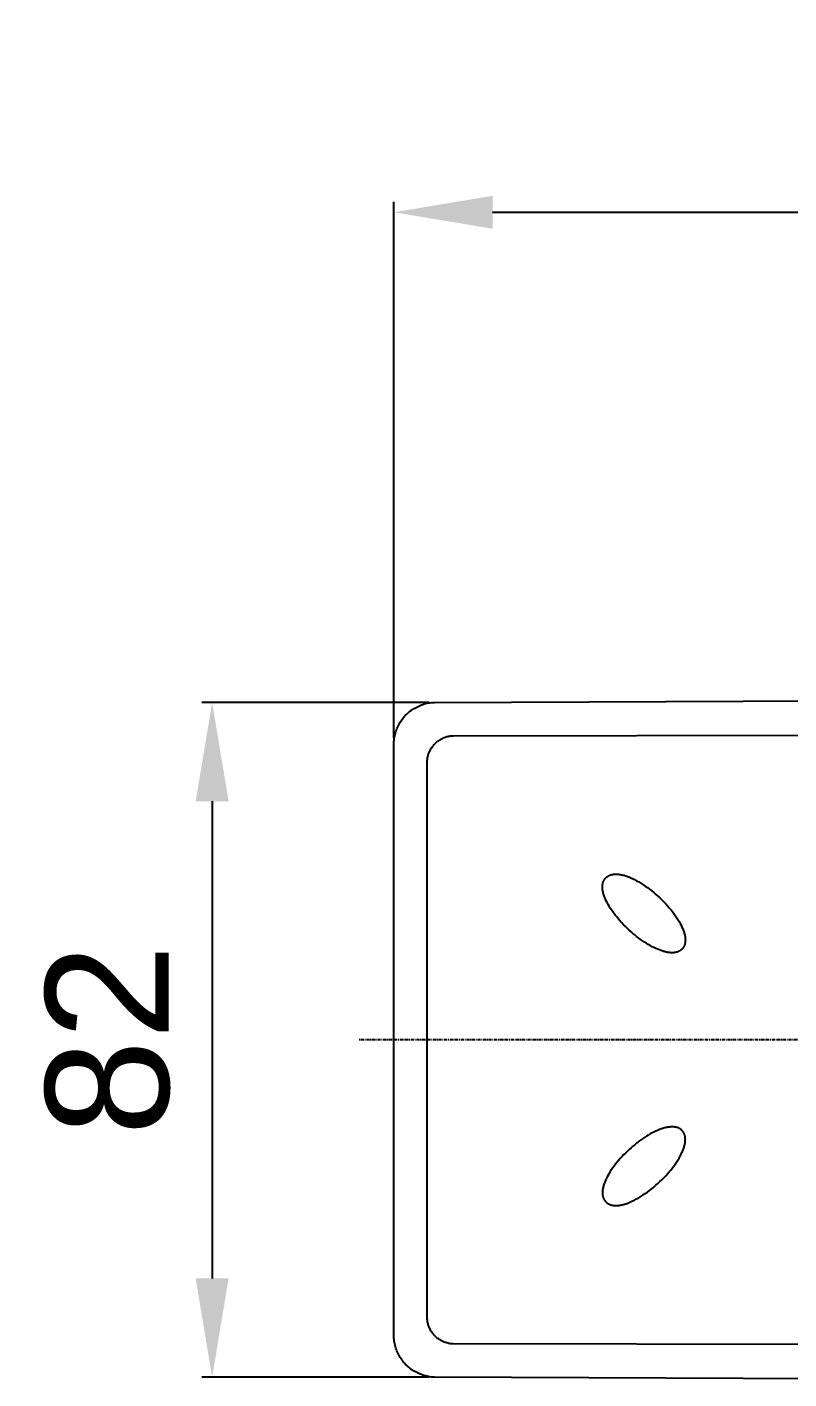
# Model space of a CAD drawing. Header units: millimetres. Extents: x 2164 to 3264, y 1200 to 2685.
# Drawn here: x 2825.8 to 2918.4, y 1607.1 to 1771.3 of the extents above; entities that cross this region are included whole.
import ezdxf

# ---------------------------------------------------------------- set-up
doc = ezdxf.new("R2010")
doc.units = ezdxf.units.MM
doc.linetypes.add('CENTER', pattern=[0.6, 0.375, -0.075, 0.075, -0.075])
for name, color, linetype in [('CEN2', 1, 'Continuous'), ('DIM2', 3, 'Continuous'), ('main', 7, 'Continuous')]:
    doc.layers.add(name, color=color, linetype=linetype)
doc.styles.get("Standard").update_dxf_attribs({"font": 'arial.ttf'})
doc.dimstyles.new('ISO-25', dxfattribs={"dimtxt": 2.5, "dimasz": 2.5, "dimexe": 1.25, "dimexo": 0.625, "dimtad": 1, "dimtxsty": 'Standard', "dimcen": 2.5, "dimadec": 0, "dimazin": 0, "dimtfac": 1, "dimtmove": 0, "dimatfit": 3, "dimfxl": 1, "dimarcsym": 0})

# ---------------------------------------------------------------- blocks, each defined once
blk = doc.blocks.new('*D50')
at = {"layer": 'Defpoints', "color": 0, "transparency": 16777216}
for p in [(3019.92, 1748.83), (3019.92, 1692.77), (2870.42, 1684.34)]:
    blk.add_point(p, dxfattribs=at)
at = {"layer": 'DIM2', "color": 0, "lineweight": -2, "transparency": 16777216}
for p, q in [((2870.42, 1684.96), (2870.42, 1750.08)), ((3019.92, 1693.4), (3019.92, 1750.08)), ((2882.42, 1748.83), (3007.92, 1748.83))]:
    blk.add_line(p, q, dxfattribs=at)
at = {"layer": 'DIM2', "color": 0, "transparency": 16777216}
for points in [[(2882.42, 1750.83), (2882.42, 1746.83), (2870.42, 1748.83)], [(3007.92, 1750.83), (3007.92, 1746.83), (3019.92, 1748.83)]]:
    blk.add_solid(points, dxfattribs=at)
at = {"layer": 'DIM2', "color": 0, "transparency": 16777216, "insert": (2945.17, 1761.49), "char_height": 15, "attachment_point": 5}
blk.add_mtext('149', dxfattribs=at)
blk = doc.blocks.new('*D52')
at = {"layer": 'Defpoints', "color": 0, "transparency": 16777216}
for p in [(2875.35, 1689.27), (2848.33, 1607.28), (2875.35, 1607.28)]:
    blk.add_point(p, dxfattribs=at)
at = {"layer": 'DIM2', "color": 0, "lineweight": -2, "transparency": 16777216}
for p, q in [((2874.72, 1689.27), (2847.08, 1689.27)), ((2848.33, 1677.27), (2848.33, 1619.28)), ((2874.72, 1607.28), (2847.08, 1607.28))]:
    blk.add_line(p, q, dxfattribs=at)
at = {"layer": 'DIM2', "color": 0, "transparency": 16777216}
for points in [[(2846.33, 1677.27), (2850.33, 1677.27), (2848.33, 1689.27)], [(2846.33, 1619.28), (2850.33, 1619.28), (2848.33, 1607.28)]]:
    blk.add_solid(points, dxfattribs=at)
at = {"layer": 'DIM2', "color": 0, "transparency": 16777216, "insert": (2835.67, 1648.27), "char_height": 15, "attachment_point": 5, "rotation": 90}
blk.add_mtext('82', dxfattribs=at)

msp = doc.modelspace()

# ---------------------------------------------------------------- linework, layer by layer
at = {"layer": 'CEN2', "linetype": 'CENTER'}
msp.add_line((2990.98, 1648.27), (2866.15, 1648.27), dxfattribs=at)
at = {"layer": 'main'}
for p, q in [((2872.97, 1688.59), (2873.13, 1688.67)), ((2873.13, 1688.67), (2873.29, 1688.75)), ((2873.29, 1688.75), (2873.45, 1688.83)), ((2873.45, 1688.83), (2873.61, 1688.9)), ((2873.61, 1688.9), (2873.78, 1688.96)), ((2873.78, 1688.96), (2873.95, 1689.02)), ((2873.95, 1689.02), (2874.12, 1689.08)), ((2874.12, 1689.08), (2874.29, 1689.12)), ((2874.29, 1689.12), (2874.46, 1689.16)), ((2874.46, 1689.16), (2874.64, 1689.2)), ((2874.64, 1689.2), (2874.81, 1689.23)), ((2874.81, 1689.23), (2874.99, 1689.25)), ((2874.99, 1689.25), (2875.17, 1689.26)), ((2875.17, 1689.26), (2875.35, 1689.27)), ((2875.35, 1689.27), (2926.42, 1689.48)), ((2871.29, 1687.02), (2871.39, 1687.16)), ((2871.39, 1687.16), (2871.5, 1687.3)), ((2871.5, 1687.3), (2871.61, 1687.44)), ((2871.61, 1687.44), (2871.73, 1687.58)), ((2871.73, 1687.58), (2871.85, 1687.71)), ((2871.85, 1687.71), (2871.98, 1687.83)), ((2871.98, 1687.83), (2872.11, 1687.96)), ((2872.11, 1687.96), (2872.24, 1688.07)), ((2872.24, 1688.07), (2872.38, 1688.19)), ((2872.38, 1688.19), (2872.52, 1688.29)), ((2872.52, 1688.29), (2872.67, 1688.4)), ((2872.67, 1688.4), (2872.82, 1688.49)), ((2872.82, 1688.49), (2872.97, 1688.59)), ((2870.53, 1685.22), (2870.57, 1685.39)), ((2870.57, 1685.39), (2870.62, 1685.57)), ((2870.62, 1685.57), (2870.67, 1685.74)), ((2870.67, 1685.74), (2870.73, 1685.91)), ((2870.73, 1685.91), (2870.79, 1686.07)), ((2870.79, 1686.07), (2870.86, 1686.24)), ((2870.86, 1686.24), (2870.94, 1686.4)), ((2870.94, 1686.4), (2871.02, 1686.56)), ((2871.02, 1686.56), (2871.1, 1686.71)), ((2871.1, 1686.71), (2871.2, 1686.87)), ((2871.2, 1686.87), (2871.29, 1687.02)), ((2870.42, 1684.34), (2870.43, 1684.52)), ((2870.42, 1612.21), (2870.42, 1684.34)), ((2870.43, 1684.52), (2870.45, 1684.69)), ((2870.45, 1684.69), (2870.47, 1684.87)), ((2870.47, 1684.87), (2870.5, 1685.05)), ((2870.5, 1685.05), (2870.53, 1685.22)), ((2874.99, 1683.71), (2875.05, 1683.81)), ((2875.05, 1683.81), (2875.12, 1683.9)), ((2875.12, 1683.9), (2875.19, 1683.99)), ((2875.19, 1683.99), (2875.26, 1684.08)), ((2875.26, 1684.08), (2875.33, 1684.16)), ((2875.33, 1684.16), (2875.41, 1684.24)), ((2875.41, 1684.24), (2875.49, 1684.32)), ((2875.49, 1684.32), (2875.58, 1684.4)), ((2875.58, 1684.4), (2875.66, 1684.48)), ((2875.66, 1684.48), (2875.75, 1684.55)), ((2875.75, 1684.55), (2875.84, 1684.61)), ((2875.84, 1684.61), (2875.94, 1684.68)), ((2875.94, 1684.68), (2876.03, 1684.74)), ((2876.03, 1684.74), (2876.13, 1684.8)), ((2876.13, 1684.8), (2876.23, 1684.85)), ((2876.23, 1684.85), (2876.33, 1684.9)), ((2876.33, 1684.9), (2876.43, 1684.95)), ((2876.43, 1684.95), (2876.54, 1685)), ((2876.54, 1685), (2876.64, 1685.04)), ((2876.64, 1685.04), (2876.75, 1685.07)), ((2876.75, 1685.07), (2876.86, 1685.11)), ((2876.86, 1685.11), (2876.97, 1685.14)), ((2876.97, 1685.14), (2877.08, 1685.16)), ((2877.08, 1685.16), (2877.19, 1685.18)), ((2877.19, 1685.18), (2877.31, 1685.2)), ((2877.31, 1685.2), (2877.42, 1685.22)), ((2877.42, 1685.22), (2877.53, 1685.23)), ((2877.53, 1685.23), (2877.64, 1685.23)), ((2877.64, 1685.23), (2926.42, 1685.29)), ((2874.46, 1614.44), (2874.47, 1682.11)), ((2874.47, 1682.22), (2874.49, 1682.34)), ((2874.47, 1682.11), (2874.47, 1682.22)), ((2874.49, 1682.34), (2874.5, 1682.45)), ((2874.5, 1682.45), (2874.52, 1682.56)), ((2874.52, 1682.56), (2874.55, 1682.67)), ((2874.55, 1682.67), (2874.57, 1682.78)), ((2874.57, 1682.78), (2874.61, 1682.89)), ((2874.61, 1682.89), (2874.64, 1683)), ((2874.64, 1683), (2874.68, 1683.11)), ((2874.68, 1683.11), (2874.72, 1683.21)), ((2874.72, 1683.21), (2874.77, 1683.31)), ((2874.77, 1683.31), (2874.82, 1683.42)), ((2874.82, 1683.42), (2874.87, 1683.52)), ((2874.87, 1683.52), (2874.93, 1683.62)), ((2874.93, 1683.62), (2874.99, 1683.71)), ((2895.83, 1667.31), (2895.84, 1667.34)), ((2895.84, 1667.34), (2895.85, 1667.38)), ((2895.85, 1667.38), (2895.86, 1667.41)), ((2895.86, 1667.41), (2895.87, 1667.45)), ((2895.87, 1667.45), (2895.88, 1667.48)), ((2895.88, 1667.48), (2895.9, 1667.51)), ((2895.9, 1667.51), (2895.91, 1667.55)), ((2895.91, 1667.55), (2895.93, 1667.58)), ((2895.93, 1667.58), (2895.94, 1667.62)), ((2895.94, 1667.62), (2895.96, 1667.65)), ((2895.96, 1667.65), (2895.98, 1667.68)), ((2895.98, 1667.68), (2895.99, 1667.71)), ((2895.99, 1667.71), (2896.01, 1667.74)), ((2896.01, 1667.74), (2896.03, 1667.77)), ((2896.03, 1667.77), (2896.05, 1667.8)), ((2896.05, 1667.8), (2896.07, 1667.83)), ((2896.07, 1667.83), (2896.1, 1667.86)), ((2896.1, 1667.86), (2896.12, 1667.89)), ((2896.12, 1667.89), (2896.14, 1667.92)), ((2896.14, 1667.92), (2896.17, 1667.95)), ((2896.17, 1667.95), (2896.2, 1667.97)), ((2896.2, 1667.97), (2896.22, 1668)), ((2896.22, 1668), (2896.25, 1668.02)), ((2896.25, 1668.02), (2896.28, 1668.05)), ((2896.28, 1668.05), (2896.3, 1668.07)), ((2896.3, 1668.07), (2896.33, 1668.09)), ((2896.33, 1668.09), (2896.36, 1668.11)), ((2896.36, 1668.11), (2896.39, 1668.13)), ((2896.39, 1668.13), (2896.42, 1668.15)), ((2896.42, 1668.15), (2896.45, 1668.17)), ((2896.45, 1668.17), (2896.48, 1668.19)), ((2896.48, 1668.19), (2896.51, 1668.21)), ((2896.51, 1668.21), (2896.54, 1668.22)), ((2896.54, 1668.22), (2896.58, 1668.24)), ((2896.58, 1668.24), (2896.62, 1668.26)), ((2896.62, 1668.26), (2896.65, 1668.27)), ((2896.65, 1668.27), (2896.69, 1668.29)), ((2896.69, 1668.29), (2896.73, 1668.3)), ((2896.73, 1668.3), (2896.77, 1668.32)), ((2896.77, 1668.32), (2896.81, 1668.33)), ((2896.81, 1668.33), (2896.84, 1668.34)), ((2896.84, 1668.34), (2896.88, 1668.35)), ((2896.88, 1668.35), (2896.92, 1668.36)), ((2896.92, 1668.36), (2896.96, 1668.37)), ((2896.96, 1668.37), (2897, 1668.37)), ((2897, 1668.37), (2897.04, 1668.38)), ((2897.04, 1668.38), (2897.08, 1668.39)), ((2897.08, 1668.39), (2897.11, 1668.39)), ((2897.11, 1668.39), (2897.16, 1668.4)), ((2897.16, 1668.4), (2897.21, 1668.4)), ((2897.21, 1668.4), (2897.25, 1668.4)), ((2897.25, 1668.4), (2897.3, 1668.41)), ((2897.3, 1668.41), (2897.34, 1668.41)), ((2897.34, 1668.41), (2897.39, 1668.41)), ((2897.39, 1668.41), (2897.48, 1668.41)), ((2897.48, 1668.41), (2897.57, 1668.4)), ((2897.57, 1668.4), (2897.66, 1668.4)), ((2897.66, 1668.4), (2897.75, 1668.39)), ((2897.75, 1668.39), (2897.84, 1668.38)), ((2897.84, 1668.38), (2897.96, 1668.36)), ((2897.96, 1668.36), (2898.07, 1668.34)), ((2898.07, 1668.34), (2898.18, 1668.31)), ((2898.18, 1668.31), (2898.29, 1668.29)), ((2898.29, 1668.29), (2898.4, 1668.26)), ((2898.4, 1668.26), (2898.51, 1668.23)), ((2898.51, 1668.23), (2898.62, 1668.19)), ((2898.62, 1668.19), (2898.73, 1668.16)), ((2898.73, 1668.16), (2898.85, 1668.11)), ((2898.85, 1668.11), (2898.97, 1668.07)), ((2898.97, 1668.07), (2899.09, 1668.02)), ((2899.09, 1668.02), (2899.2, 1667.97)), ((2899.2, 1667.97), (2899.44, 1667.86)), ((2899.44, 1667.86), (2899.67, 1667.75)), ((2899.67, 1667.75), (2899.93, 1667.61)), ((2899.93, 1667.61), (2900.19, 1667.46)), ((2900.19, 1667.46), (2900.45, 1667.31)), ((2895.78, 1666.96), (2895.79, 1667)), ((2895.78, 1666.92), (2895.78, 1666.96)), ((2895.78, 1666.85), (2895.78, 1666.92)), ((2895.78, 1666.77), (2895.78, 1666.85)), ((2895.79, 1666.69), (2895.78, 1666.77)), ((2895.79, 1667.08), (2895.8, 1667.12)), ((2895.79, 1667.04), (2895.79, 1667.08)), ((2895.79, 1667), (2895.79, 1667.04)), ((2895.79, 1666.6), (2895.79, 1666.69)), ((2895.8, 1666.51), (2895.79, 1666.6)), ((2895.8, 1667.15), (2895.81, 1667.19)), ((2895.8, 1667.12), (2895.8, 1667.15)), ((2895.82, 1666.42), (2895.8, 1666.51)), ((2895.81, 1667.19), (2895.82, 1667.23)), ((2895.82, 1667.27), (2895.83, 1667.31)), ((2895.82, 1667.23), (2895.82, 1667.27)), ((2895.83, 1666.33), (2895.82, 1666.42)), ((2895.85, 1666.24), (2895.83, 1666.33)), ((2895.87, 1666.15), (2895.85, 1666.24)), ((2895.9, 1666.06), (2895.87, 1666.15)), ((2895.92, 1665.97), (2895.9, 1666.06)), ((2895.95, 1665.87), (2895.92, 1665.97)), ((2895.99, 1665.77), (2895.95, 1665.87)), ((2896.02, 1665.66), (2895.99, 1665.77)), ((2900.45, 1667.31), (2900.7, 1667.15)), ((2900.7, 1667.15), (2900.97, 1666.96)), ((2900.97, 1666.96), (2901.24, 1666.77)), ((2901.24, 1666.77), (2901.51, 1666.58)), ((2901.51, 1666.58), (2901.77, 1666.37)), ((2901.77, 1666.37), (2902.02, 1666.17)), ((2902.02, 1666.17), (2902.27, 1665.95)), ((2902.27, 1665.95), (2902.52, 1665.73)), ((2902.52, 1665.73), (2902.76, 1665.51)), ((2896.06, 1665.56), (2896.02, 1665.66)), ((2896.1, 1665.46), (2896.06, 1665.56)), ((2896.15, 1665.36), (2896.1, 1665.46)), ((2896.24, 1665.17), (2896.15, 1665.36)), ((2896.35, 1664.94), (2896.24, 1665.17)), ((2896.47, 1664.72), (2896.35, 1664.94)), ((2896.6, 1664.5), (2896.47, 1664.72)), ((2896.73, 1664.28), (2896.6, 1664.5)), ((2896.88, 1664.05), (2896.73, 1664.28)), ((2897.04, 1663.83), (2896.88, 1664.05)), ((2902.76, 1665.51), (2903, 1665.28)), ((2903, 1665.28), (2903.23, 1665.05)), ((2903.23, 1665.05), (2903.46, 1664.81)), ((2903.46, 1664.81), (2903.68, 1664.57)), ((2903.68, 1664.57), (2903.88, 1664.33)), ((2903.88, 1664.33), (2904.08, 1664.1)), ((2904.08, 1664.1), (2904.27, 1663.85)), ((2897.2, 1663.6), (2897.04, 1663.83)), ((2897.37, 1663.39), (2897.2, 1663.6)), ((2897.55, 1663.16), (2897.37, 1663.39)), ((2897.74, 1662.93), (2897.55, 1663.16)), ((2897.93, 1662.71), (2897.74, 1662.93)), ((2898.13, 1662.49), (2897.93, 1662.71)), ((2898.35, 1662.26), (2898.13, 1662.49)), ((2904.27, 1663.85), (2904.46, 1663.61)), ((2904.46, 1663.61), (2904.63, 1663.37)), ((2904.63, 1663.37), (2904.79, 1663.13)), ((2904.79, 1663.13), (2904.95, 1662.89)), ((2904.95, 1662.89), (2905.1, 1662.64)), ((2905.1, 1662.64), (2905.22, 1662.42)), ((2905.22, 1662.42), (2905.34, 1662.19)), ((2898.57, 1662.03), (2898.35, 1662.26)), ((2898.8, 1661.81), (2898.57, 1662.03)), ((2899.04, 1661.59), (2898.8, 1661.81)), ((2899.25, 1661.4), (2899.04, 1661.59)), ((2899.47, 1661.2), (2899.25, 1661.4)), ((2899.7, 1661.02), (2899.47, 1661.2)), ((2899.93, 1660.83), (2899.7, 1661.02)), ((2900.16, 1660.65), (2899.93, 1660.83)), ((2905.34, 1662.19), (2905.39, 1662.08)), ((2905.39, 1662.08), (2905.44, 1661.97)), ((2905.44, 1661.97), (2905.49, 1661.85)), ((2905.49, 1661.85), (2905.54, 1661.74)), ((2905.54, 1661.74), (2905.58, 1661.64)), ((2905.58, 1661.64), (2905.62, 1661.53)), ((2905.62, 1661.53), (2905.66, 1661.43)), ((2905.66, 1661.43), (2905.69, 1661.33)), ((2905.69, 1661.33), (2905.72, 1661.23)), ((2905.72, 1661.23), (2905.75, 1661.12)), ((2905.75, 1661.12), (2905.77, 1661.02)), ((2905.77, 1661.02), (2905.79, 1660.91)), ((2905.79, 1660.91), (2905.81, 1660.82)), ((2905.81, 1660.82), (2905.82, 1660.73)), ((2900.4, 1660.48), (2900.16, 1660.65)), ((2900.64, 1660.31), (2900.4, 1660.48)), ((2900.88, 1660.15), (2900.64, 1660.31)), ((2901.11, 1660), (2900.88, 1660.15)), ((2901.34, 1659.86), (2901.11, 1660)), ((2901.58, 1659.72), (2901.34, 1659.86)), ((2901.82, 1659.59), (2901.58, 1659.72)), ((2902.03, 1659.48), (2901.82, 1659.59)), ((2902.25, 1659.38), (2902.03, 1659.48)), ((2902.47, 1659.28), (2902.25, 1659.38)), ((2902.7, 1659.19), (2902.47, 1659.28)), ((2902.9, 1659.11), (2902.7, 1659.19)), ((2903, 1659.08), (2902.9, 1659.11)), ((2905.23, 1659.11), (2905.2, 1659.1)), ((2905.26, 1659.13), (2905.23, 1659.11)), ((2905.28, 1659.15), (2905.26, 1659.13)), ((2905.31, 1659.17), (2905.28, 1659.15)), ((2905.34, 1659.19), (2905.31, 1659.17)), ((2905.37, 1659.22), (2905.34, 1659.19)), ((2905.39, 1659.24), (2905.37, 1659.22)), ((2905.42, 1659.26), (2905.39, 1659.24)), ((2905.44, 1659.29), (2905.42, 1659.26)), ((2905.47, 1659.32), (2905.44, 1659.29)), ((2905.49, 1659.34), (2905.47, 1659.32)), ((2905.52, 1659.37), (2905.49, 1659.34)), ((2905.54, 1659.4), (2905.52, 1659.37)), ((2905.56, 1659.43), (2905.54, 1659.4)), ((2905.58, 1659.46), (2905.56, 1659.43)), ((2905.6, 1659.49), (2905.58, 1659.46)), ((2905.62, 1659.52), (2905.6, 1659.49)), ((2905.64, 1659.55), (2905.62, 1659.52)), ((2905.66, 1659.58), (2905.64, 1659.55)), ((2905.68, 1659.61), (2905.66, 1659.58)), ((2905.69, 1659.64), (2905.68, 1659.61)), ((2905.71, 1659.68), (2905.69, 1659.64)), ((2905.72, 1659.71), (2905.71, 1659.68)), ((2905.73, 1659.74), (2905.72, 1659.71)), ((2905.75, 1659.78), (2905.73, 1659.74)), ((2905.76, 1659.81), (2905.75, 1659.78)), ((2905.77, 1659.85), (2905.76, 1659.81)), ((2905.78, 1659.88), (2905.77, 1659.85)), ((2905.79, 1659.92), (2905.78, 1659.88)), ((2905.8, 1659.96), (2905.79, 1659.92)), ((2905.81, 1660), (2905.8, 1659.96)), ((2905.82, 1660.04), (2905.81, 1660)), ((2905.82, 1660.73), (2905.83, 1660.65)), ((2905.83, 1660.12), (2905.82, 1660.08)), ((2905.82, 1660.08), (2905.82, 1660.04)), ((2905.83, 1660.65), (2905.84, 1660.56)), ((2905.84, 1660.2), (2905.83, 1660.16)), ((2905.83, 1660.16), (2905.83, 1660.12)), ((2905.84, 1660.56), (2905.84, 1660.51)), ((2905.84, 1660.51), (2905.84, 1660.47)), ((2905.84, 1660.47), (2905.85, 1660.42)), ((2905.85, 1660.38), (2905.84, 1660.34)), ((2905.84, 1660.34), (2905.84, 1660.29)), ((2905.84, 1660.29), (2905.84, 1660.25)), ((2905.84, 1660.25), (2905.84, 1660.2)), ((2905.85, 1660.42), (2905.85, 1660.38)), ((2903.1, 1659.05), (2903, 1659.08)), ((2903.2, 1659.02), (2903.1, 1659.05)), ((2903.3, 1658.99), (2903.2, 1659.02)), ((2903.41, 1658.96), (2903.3, 1658.99)), ((2903.51, 1658.94), (2903.41, 1658.96)), ((2903.6, 1658.92), (2903.51, 1658.94)), ((2903.69, 1658.9), (2903.6, 1658.92)), ((2903.78, 1658.89), (2903.69, 1658.9)), ((2903.86, 1658.88), (2903.78, 1658.89)), ((2903.95, 1658.87), (2903.86, 1658.88)), ((2904.04, 1658.86), (2903.95, 1658.87)), ((2904.13, 1658.86), (2904.04, 1658.86)), ((2904.22, 1658.85), (2904.13, 1658.86)), ((2904.3, 1658.85), (2904.22, 1658.85)), ((2904.37, 1658.86), (2904.3, 1658.85)), ((2904.45, 1658.86), (2904.37, 1658.86)), ((2904.53, 1658.87), (2904.45, 1658.86)), ((2904.56, 1658.88), (2904.53, 1658.87)), ((2904.6, 1658.88), (2904.56, 1658.88)), ((2904.64, 1658.89), (2904.6, 1658.88)), ((2904.68, 1658.89), (2904.64, 1658.89)), ((2904.71, 1658.9), (2904.68, 1658.89)), ((2904.75, 1658.91), (2904.71, 1658.9)), ((2904.79, 1658.92), (2904.75, 1658.91)), ((2904.82, 1658.93), (2904.79, 1658.92)), ((2904.86, 1658.94), (2904.82, 1658.93)), ((2904.89, 1658.95), (2904.86, 1658.94)), ((2904.92, 1658.96), (2904.89, 1658.95)), ((2904.96, 1658.98), (2904.92, 1658.96)), ((2904.99, 1658.99), (2904.96, 1658.98)), ((2905.02, 1659), (2904.99, 1658.99)), ((2905.05, 1659.02), (2905.02, 1659)), ((2905.09, 1659.03), (2905.05, 1659.02)), ((2905.12, 1659.05), (2905.09, 1659.03)), ((2905.14, 1659.06), (2905.12, 1659.05)), ((2905.17, 1659.08), (2905.14, 1659.06)), ((2905.2, 1659.1), (2905.17, 1659.08)), ((2900.64, 1636.24), (2900.4, 1636.07)), ((2900.88, 1636.4), (2900.64, 1636.24)), ((2901.11, 1636.55), (2900.88, 1636.4)), ((2901.34, 1636.69), (2901.11, 1636.55)), ((2901.58, 1636.83), (2901.34, 1636.69)), ((2901.82, 1636.96), (2901.58, 1636.83)), ((2902.03, 1637.07), (2901.82, 1636.96)), ((2902.25, 1637.17), (2902.03, 1637.07)), ((2902.47, 1637.27), (2902.25, 1637.17)), ((2902.7, 1637.36), (2902.47, 1637.27)), ((2902.9, 1637.44), (2902.7, 1637.36)), ((2903, 1637.47), (2902.9, 1637.44)), ((2903.1, 1637.5), (2903, 1637.47)), ((2903.2, 1637.53), (2903.1, 1637.5)), ((2903.3, 1637.56), (2903.2, 1637.53)), ((2903.41, 1637.59), (2903.3, 1637.56)), ((2903.51, 1637.61), (2903.41, 1637.59)), ((2903.6, 1637.63), (2903.51, 1637.61)), ((2903.69, 1637.65), (2903.6, 1637.63)), ((2903.78, 1637.66), (2903.69, 1637.65)), ((2903.86, 1637.67), (2903.78, 1637.66)), ((2903.95, 1637.68), (2903.86, 1637.67)), ((2904.04, 1637.69), (2903.95, 1637.68)), ((2904.13, 1637.69), (2904.04, 1637.69)), ((2904.22, 1637.7), (2904.13, 1637.69)), ((2904.3, 1637.7), (2904.22, 1637.7)), ((2904.37, 1637.69), (2904.3, 1637.7)), ((2904.45, 1637.69), (2904.37, 1637.69)), ((2904.53, 1637.68), (2904.45, 1637.69)), ((2904.56, 1637.67), (2904.53, 1637.68)), ((2904.6, 1637.67), (2904.56, 1637.67)), ((2904.64, 1637.66), (2904.6, 1637.67)), ((2904.68, 1637.65), (2904.64, 1637.66)), ((2904.71, 1637.65), (2904.68, 1637.65)), ((2904.75, 1637.64), (2904.71, 1637.65)), ((2904.79, 1637.63), (2904.75, 1637.64)), ((2904.82, 1637.62), (2904.79, 1637.63)), ((2904.86, 1637.61), (2904.82, 1637.62)), ((2904.89, 1637.6), (2904.86, 1637.61)), ((2904.92, 1637.59), (2904.89, 1637.6)), ((2904.96, 1637.57), (2904.92, 1637.59)), ((2904.99, 1637.56), (2904.96, 1637.57)), ((2905.02, 1637.55), (2904.99, 1637.56)), ((2905.05, 1637.53), (2905.02, 1637.55)), ((2905.09, 1637.52), (2905.05, 1637.53)), ((2905.12, 1637.5), (2905.09, 1637.52)), ((2905.14, 1637.49), (2905.12, 1637.5)), ((2905.17, 1637.47), (2905.14, 1637.49)), ((2905.2, 1637.45), (2905.17, 1637.47)), ((2905.23, 1637.44), (2905.2, 1637.45)), ((2905.26, 1637.42), (2905.23, 1637.44)), ((2905.28, 1637.4), (2905.26, 1637.42)), ((2905.31, 1637.38), (2905.28, 1637.4)), ((2905.34, 1637.36), (2905.31, 1637.38)), ((2905.37, 1637.33), (2905.34, 1637.36)), ((2905.39, 1637.31), (2905.37, 1637.33)), ((2905.42, 1637.29), (2905.39, 1637.31)), ((2905.44, 1637.26), (2905.42, 1637.29)), ((2905.47, 1637.23), (2905.44, 1637.26)), ((2905.49, 1637.21), (2905.47, 1637.23)), ((2905.52, 1637.18), (2905.49, 1637.21)), ((2905.54, 1637.15), (2905.52, 1637.18)), ((2905.56, 1637.12), (2905.54, 1637.15)), ((2905.58, 1637.09), (2905.56, 1637.12)), ((2905.6, 1637.06), (2905.58, 1637.09)), ((2905.62, 1637.03), (2905.6, 1637.06)), ((2905.64, 1637), (2905.62, 1637.03)), ((2905.66, 1636.97), (2905.64, 1637)), ((2905.68, 1636.94), (2905.66, 1636.97)), ((2905.69, 1636.9), (2905.68, 1636.94)), ((2905.71, 1636.87), (2905.69, 1636.9)), ((2905.72, 1636.84), (2905.71, 1636.87)), ((2905.73, 1636.81), (2905.72, 1636.84)), ((2905.75, 1636.77), (2905.73, 1636.81)), ((2905.76, 1636.74), (2905.75, 1636.77)), ((2905.77, 1636.7), (2905.76, 1636.74)), ((2905.78, 1636.67), (2905.77, 1636.7)), ((2905.79, 1636.63), (2905.78, 1636.67)), ((2905.8, 1636.59), (2905.79, 1636.63)), ((2905.81, 1636.55), (2905.8, 1636.59)), ((2905.82, 1636.51), (2905.81, 1636.55)), ((2905.82, 1636.47), (2905.82, 1636.51)), ((2905.83, 1636.43), (2905.82, 1636.47)), ((2905.83, 1636.39), (2905.83, 1636.43)), ((2905.84, 1636.35), (2905.83, 1636.39)), ((2905.84, 1636.3), (2905.84, 1636.35)), ((2905.84, 1636.26), (2905.84, 1636.3)), ((2905.84, 1636.21), (2905.84, 1636.26)), ((2905.85, 1636.17), (2905.84, 1636.21)), ((2905.84, 1636.08), (2905.85, 1636.12)), ((2905.85, 1636.12), (2905.85, 1636.17)), ((2898.57, 1634.52), (2898.35, 1634.29)), ((2898.8, 1634.74), (2898.57, 1634.52)), ((2899.04, 1634.96), (2898.8, 1634.74)), ((2899.25, 1635.15), (2899.04, 1634.96)), ((2899.47, 1635.35), (2899.25, 1635.15)), ((2899.7, 1635.53), (2899.47, 1635.35)), ((2899.93, 1635.72), (2899.7, 1635.53)), ((2900.16, 1635.9), (2899.93, 1635.72)), ((2900.4, 1636.07), (2900.16, 1635.9)), ((2905.34, 1634.36), (2905.39, 1634.47)), ((2905.39, 1634.47), (2905.44, 1634.58)), ((2905.44, 1634.58), (2905.49, 1634.7)), ((2905.49, 1634.7), (2905.54, 1634.81)), ((2905.54, 1634.81), (2905.58, 1634.91)), ((2905.58, 1634.91), (2905.62, 1635.02)), ((2905.62, 1635.02), (2905.66, 1635.12)), ((2905.66, 1635.12), (2905.69, 1635.22)), ((2905.69, 1635.22), (2905.72, 1635.32)), ((2905.72, 1635.32), (2905.75, 1635.43)), ((2905.75, 1635.43), (2905.77, 1635.53)), ((2905.77, 1635.53), (2905.79, 1635.64)), ((2905.79, 1635.64), (2905.81, 1635.73)), ((2905.81, 1635.73), (2905.82, 1635.81)), ((2905.82, 1635.81), (2905.83, 1635.9)), ((2905.83, 1635.9), (2905.84, 1635.99)), ((2905.84, 1636.04), (2905.84, 1636.08)), ((2905.84, 1635.99), (2905.84, 1636.04)), ((2897.2, 1632.94), (2897.04, 1632.72)), ((2897.37, 1633.16), (2897.2, 1632.94)), ((2897.55, 1633.39), (2897.37, 1633.16)), ((2897.74, 1633.62), (2897.55, 1633.39)), ((2897.93, 1633.84), (2897.74, 1633.62)), ((2898.13, 1634.06), (2897.93, 1633.84)), ((2898.35, 1634.29), (2898.13, 1634.06)), ((2904.27, 1632.7), (2904.46, 1632.94)), ((2904.46, 1632.94), (2904.63, 1633.18)), ((2904.63, 1633.18), (2904.79, 1633.42)), ((2904.79, 1633.42), (2904.95, 1633.66)), ((2904.95, 1633.66), (2905.1, 1633.91)), ((2905.1, 1633.91), (2905.22, 1634.13)), ((2905.22, 1634.13), (2905.34, 1634.36)), ((2896.15, 1631.19), (2896.1, 1631.09)), ((2896.24, 1631.38), (2896.15, 1631.19)), ((2896.35, 1631.61), (2896.24, 1631.38)), ((2896.47, 1631.83), (2896.35, 1631.61)), ((2896.6, 1632.05), (2896.47, 1631.83)), ((2896.73, 1632.27), (2896.6, 1632.05)), ((2896.88, 1632.5), (2896.73, 1632.27)), ((2897.04, 1632.72), (2896.88, 1632.5)), ((2902.76, 1631.04), (2903, 1631.27)), ((2903, 1631.27), (2903.23, 1631.5)), ((2903.23, 1631.5), (2903.46, 1631.74)), ((2903.46, 1631.74), (2903.68, 1631.98)), ((2903.68, 1631.98), (2903.88, 1632.22)), ((2903.88, 1632.22), (2904.08, 1632.45)), ((2904.08, 1632.45), (2904.27, 1632.7)), ((2895.79, 1629.86), (2895.78, 1629.78)), ((2895.78, 1629.78), (2895.78, 1629.7)), ((2895.78, 1629.7), (2895.78, 1629.63)), ((2895.78, 1629.63), (2895.78, 1629.59)), ((2895.78, 1629.59), (2895.79, 1629.55)), ((2895.8, 1630.04), (2895.79, 1629.95)), ((2895.79, 1629.95), (2895.79, 1629.86)), ((2895.79, 1629.55), (2895.79, 1629.51)), ((2895.82, 1630.13), (2895.8, 1630.04)), ((2895.83, 1630.22), (2895.82, 1630.13)), ((2895.85, 1630.31), (2895.83, 1630.22)), ((2895.87, 1630.4), (2895.85, 1630.31)), ((2895.9, 1630.49), (2895.87, 1630.4)), ((2895.92, 1630.58), (2895.9, 1630.49)), ((2895.95, 1630.68), (2895.92, 1630.58)), ((2895.99, 1630.78), (2895.95, 1630.68)), ((2896.02, 1630.89), (2895.99, 1630.78)), ((2896.06, 1630.99), (2896.02, 1630.89)), ((2896.1, 1631.09), (2896.06, 1630.99)), ((2900.7, 1629.4), (2900.97, 1629.59)), ((2900.97, 1629.59), (2901.24, 1629.78)), ((2901.24, 1629.78), (2901.51, 1629.97)), ((2901.51, 1629.97), (2901.77, 1630.18)), ((2901.77, 1630.18), (2902.02, 1630.38)), ((2902.02, 1630.38), (2902.27, 1630.6)), ((2902.27, 1630.6), (2902.52, 1630.82)), ((2902.52, 1630.82), (2902.76, 1631.04)), ((2895.79, 1629.51), (2895.79, 1629.47)), ((2895.79, 1629.47), (2895.8, 1629.43)), ((2895.8, 1629.43), (2895.8, 1629.4)), ((2895.8, 1629.4), (2895.81, 1629.36)), ((2895.81, 1629.36), (2895.82, 1629.32)), ((2895.82, 1629.32), (2895.82, 1629.28)), ((2895.82, 1629.28), (2895.83, 1629.24)), ((2895.83, 1629.24), (2895.84, 1629.21)), ((2895.84, 1629.21), (2895.85, 1629.17)), ((2895.85, 1629.17), (2895.86, 1629.14)), ((2895.86, 1629.14), (2895.87, 1629.1)), ((2895.87, 1629.1), (2895.88, 1629.07)), ((2895.88, 1629.07), (2895.9, 1629.03)), ((2895.9, 1629.03), (2895.91, 1629)), ((2895.91, 1629), (2895.93, 1628.97)), ((2895.93, 1628.97), (2895.94, 1628.93)), ((2895.94, 1628.93), (2895.96, 1628.9)), ((2895.96, 1628.9), (2895.98, 1628.87)), ((2895.98, 1628.87), (2895.99, 1628.84)), ((2895.99, 1628.84), (2896.01, 1628.81)), ((2896.01, 1628.81), (2896.03, 1628.78)), ((2896.03, 1628.78), (2896.05, 1628.75)), ((2896.05, 1628.75), (2896.07, 1628.72)), ((2896.07, 1628.72), (2896.1, 1628.69)), ((2896.1, 1628.69), (2896.12, 1628.66)), ((2896.12, 1628.66), (2896.14, 1628.63)), ((2896.14, 1628.63), (2896.17, 1628.6)), ((2896.17, 1628.6), (2896.2, 1628.58)), ((2896.2, 1628.58), (2896.22, 1628.55)), ((2896.22, 1628.55), (2896.25, 1628.53)), ((2896.25, 1628.53), (2896.28, 1628.5)), ((2896.28, 1628.5), (2896.3, 1628.48)), ((2896.3, 1628.48), (2896.33, 1628.46)), ((2896.33, 1628.46), (2896.36, 1628.44)), ((2896.36, 1628.44), (2896.39, 1628.42)), ((2896.39, 1628.42), (2896.42, 1628.4)), ((2896.42, 1628.4), (2896.45, 1628.38)), ((2896.45, 1628.38), (2896.48, 1628.36)), ((2896.48, 1628.36), (2896.51, 1628.34)), ((2896.51, 1628.34), (2896.54, 1628.33)), ((2896.54, 1628.33), (2896.58, 1628.31)), ((2896.58, 1628.31), (2896.62, 1628.29)), ((2896.62, 1628.29), (2896.65, 1628.28)), ((2896.65, 1628.28), (2896.69, 1628.26)), ((2896.69, 1628.26), (2896.73, 1628.25)), ((2896.73, 1628.25), (2896.77, 1628.23)), ((2896.77, 1628.23), (2896.81, 1628.22)), ((2896.81, 1628.22), (2896.84, 1628.21)), ((2896.84, 1628.21), (2896.88, 1628.2)), ((2896.88, 1628.2), (2896.92, 1628.19)), ((2896.92, 1628.19), (2896.96, 1628.18)), ((2896.96, 1628.18), (2897, 1628.18)), ((2897, 1628.18), (2897.04, 1628.17)), ((2897.04, 1628.17), (2897.08, 1628.16)), ((2897.08, 1628.16), (2897.11, 1628.16)), ((2897.11, 1628.16), (2897.16, 1628.15)), ((2897.16, 1628.15), (2897.21, 1628.15)), ((2897.21, 1628.15), (2897.25, 1628.15)), ((2897.25, 1628.15), (2897.3, 1628.14)), ((2897.3, 1628.14), (2897.34, 1628.14)), ((2897.34, 1628.14), (2897.39, 1628.14)), ((2897.39, 1628.14), (2897.48, 1628.14)), ((2897.48, 1628.14), (2897.57, 1628.15)), ((2897.57, 1628.15), (2897.66, 1628.15)), ((2897.66, 1628.15), (2897.75, 1628.16)), ((2897.75, 1628.16), (2897.84, 1628.17)), ((2897.84, 1628.17), (2897.96, 1628.19)), ((2897.96, 1628.19), (2898.07, 1628.21)), ((2898.07, 1628.21), (2898.18, 1628.24)), ((2898.18, 1628.24), (2898.29, 1628.26)), ((2898.29, 1628.26), (2898.4, 1628.29)), ((2898.4, 1628.29), (2898.51, 1628.32)), ((2898.51, 1628.32), (2898.62, 1628.36)), ((2898.62, 1628.36), (2898.73, 1628.39)), ((2898.73, 1628.39), (2898.85, 1628.44)), ((2898.85, 1628.44), (2898.97, 1628.48)), ((2898.97, 1628.48), (2899.09, 1628.53)), ((2899.09, 1628.53), (2899.2, 1628.58)), ((2899.2, 1628.58), (2899.44, 1628.69)), ((2899.44, 1628.69), (2899.67, 1628.8)), ((2899.67, 1628.8), (2899.93, 1628.94)), ((2899.93, 1628.94), (2900.19, 1629.09)), ((2900.19, 1629.09), (2900.45, 1629.24)), ((2900.45, 1629.24), (2900.7, 1629.4)), ((2874.47, 1614.33), (2874.46, 1614.44)), ((2874.49, 1614.21), (2874.47, 1614.33)), ((2874.5, 1614.1), (2874.49, 1614.21)), ((2874.52, 1613.99), (2874.5, 1614.1)), ((2874.55, 1613.88), (2874.52, 1613.99)), ((2874.57, 1613.77), (2874.55, 1613.88)), ((2874.61, 1613.66), (2874.57, 1613.77)), ((2874.64, 1613.55), (2874.61, 1613.66)), ((2874.68, 1613.44), (2874.64, 1613.55)), ((2874.72, 1613.34), (2874.68, 1613.44)), ((2874.77, 1613.24), (2874.72, 1613.34)), ((2874.82, 1613.13), (2874.77, 1613.24)), ((2874.87, 1613.03), (2874.82, 1613.13)), ((2870.43, 1612.04), (2870.42, 1612.21)), ((2870.45, 1611.86), (2870.43, 1612.04)), ((2870.47, 1611.68), (2870.45, 1611.86)), ((2870.5, 1611.5), (2870.47, 1611.68)), ((2870.53, 1611.33), (2870.5, 1611.5)), ((2874.93, 1612.93), (2874.87, 1613.03)), ((2874.99, 1612.84), (2874.93, 1612.93)), ((2875.05, 1612.74), (2874.99, 1612.84)), ((2875.12, 1612.65), (2875.05, 1612.74)), ((2875.19, 1612.56), (2875.12, 1612.65)), ((2875.26, 1612.47), (2875.19, 1612.56)), ((2875.33, 1612.39), (2875.26, 1612.47)), ((2875.41, 1612.31), (2875.33, 1612.39)), ((2875.49, 1612.23), (2875.41, 1612.31)), ((2875.58, 1612.15), (2875.49, 1612.23)), ((2875.66, 1612.07), (2875.58, 1612.15)), ((2875.75, 1612), (2875.66, 1612.07)), ((2875.84, 1611.94), (2875.75, 1612)), ((2875.94, 1611.87), (2875.84, 1611.94)), ((2876.03, 1611.81), (2875.94, 1611.87)), ((2876.13, 1611.75), (2876.03, 1611.81)), ((2876.23, 1611.7), (2876.13, 1611.75)), ((2876.33, 1611.65), (2876.23, 1611.7)), ((2876.43, 1611.6), (2876.33, 1611.65)), ((2876.54, 1611.55), (2876.43, 1611.6)), ((2876.64, 1611.51), (2876.54, 1611.55)), ((2876.75, 1611.48), (2876.64, 1611.51)), ((2876.86, 1611.44), (2876.75, 1611.48)), ((2870.57, 1611.16), (2870.53, 1611.33)), ((2870.62, 1610.98), (2870.57, 1611.16)), ((2870.67, 1610.81), (2870.62, 1610.98)), ((2870.73, 1610.64), (2870.67, 1610.81)), ((2870.79, 1610.48), (2870.73, 1610.64)), ((2870.86, 1610.31), (2870.79, 1610.48)), ((2870.94, 1610.15), (2870.86, 1610.31)), ((2871.02, 1609.99), (2870.94, 1610.15)), ((2871.1, 1609.84), (2871.02, 1609.99)), ((2871.2, 1609.68), (2871.1, 1609.84)), ((2876.97, 1611.41), (2876.86, 1611.44)), ((2877.08, 1611.39), (2876.97, 1611.41)), ((2877.19, 1611.37), (2877.08, 1611.39)), ((2877.3, 1611.35), (2877.19, 1611.37)), ((2877.42, 1611.33), (2877.3, 1611.35)), ((2877.53, 1611.32), (2877.42, 1611.33)), ((2877.64, 1611.32), (2877.53, 1611.32)), ((2926.42, 1611.26), (2877.64, 1611.32)), ((2871.29, 1609.53), (2871.2, 1609.68)), ((2871.39, 1609.39), (2871.29, 1609.53)), ((2871.5, 1609.25), (2871.39, 1609.39)), ((2871.61, 1609.11), (2871.5, 1609.25)), ((2871.73, 1608.97), (2871.61, 1609.11)), ((2871.85, 1608.84), (2871.73, 1608.97)), ((2871.98, 1608.72), (2871.85, 1608.84)), ((2872.11, 1608.59), (2871.98, 1608.72)), ((2872.24, 1608.48), (2872.11, 1608.59)), ((2872.38, 1608.36), (2872.24, 1608.48)), ((2872.52, 1608.26), (2872.38, 1608.36)), ((2872.67, 1608.15), (2872.52, 1608.26)), ((2872.82, 1608.06), (2872.67, 1608.15)), ((2872.97, 1607.96), (2872.82, 1608.06)), ((2873.13, 1607.88), (2872.97, 1607.96)), ((2873.29, 1607.8), (2873.13, 1607.88)), ((2873.45, 1607.72), (2873.29, 1607.8)), ((2873.61, 1607.65), (2873.45, 1607.72)), ((2873.78, 1607.59), (2873.61, 1607.65)), ((2873.95, 1607.53), (2873.78, 1607.59)), ((2874.12, 1607.47), (2873.95, 1607.53)), ((2874.29, 1607.43), (2874.12, 1607.47)), ((2874.46, 1607.39), (2874.29, 1607.43)), ((2874.64, 1607.35), (2874.46, 1607.39)), ((2874.81, 1607.32), (2874.64, 1607.35)), ((2874.99, 1607.3), (2874.81, 1607.32)), ((2875.17, 1607.29), (2874.99, 1607.3)), ((2875.35, 1607.28), (2875.17, 1607.29)), ((2926.42, 1607.07), (2875.35, 1607.28))]:
    msp.add_line(p, q, dxfattribs=at)

# ---------------------------------------------------------------- dimensions: what is measured, and where the dimension line sits
at = {"layer": 'DIM2', "color": 3}
dim = msp.add_linear_dim(base=(3019.92259, 1748.83126), p1=(2870.42262, 1684.33695), p2=(3019.92259, 1692.77489), dimstyle='ISO-25', override={"dimtxt": 15, "dimasz": 12, "dimgap": 5, "dimdec": 0, "dimtix": 0, "dimtmove": 0}, dxfattribs=at)
dim.commit()
dim.dimension.update_dxf_attribs({"geometry": '*D50', "text_midpoint": (2945.1726, 1761.48985)})
dim = msp.add_linear_dim(base=(2848.33, 1607.28), p1=(2875.35, 1689.27), p2=(2875.35, 1607.28), angle=90, dimstyle='ISO-25', override={"dimtxt": 15, "dimasz": 12, "dimgap": 5, "dimdec": 0, "dimtix": 0, "dimtmove": 0}, dxfattribs=at)
dim.commit()
dim.dimension.update_dxf_attribs({"geometry": '*D52', "text_midpoint": (2835.67, 1648.27)})

doc.saveas('drawing.dxf')
